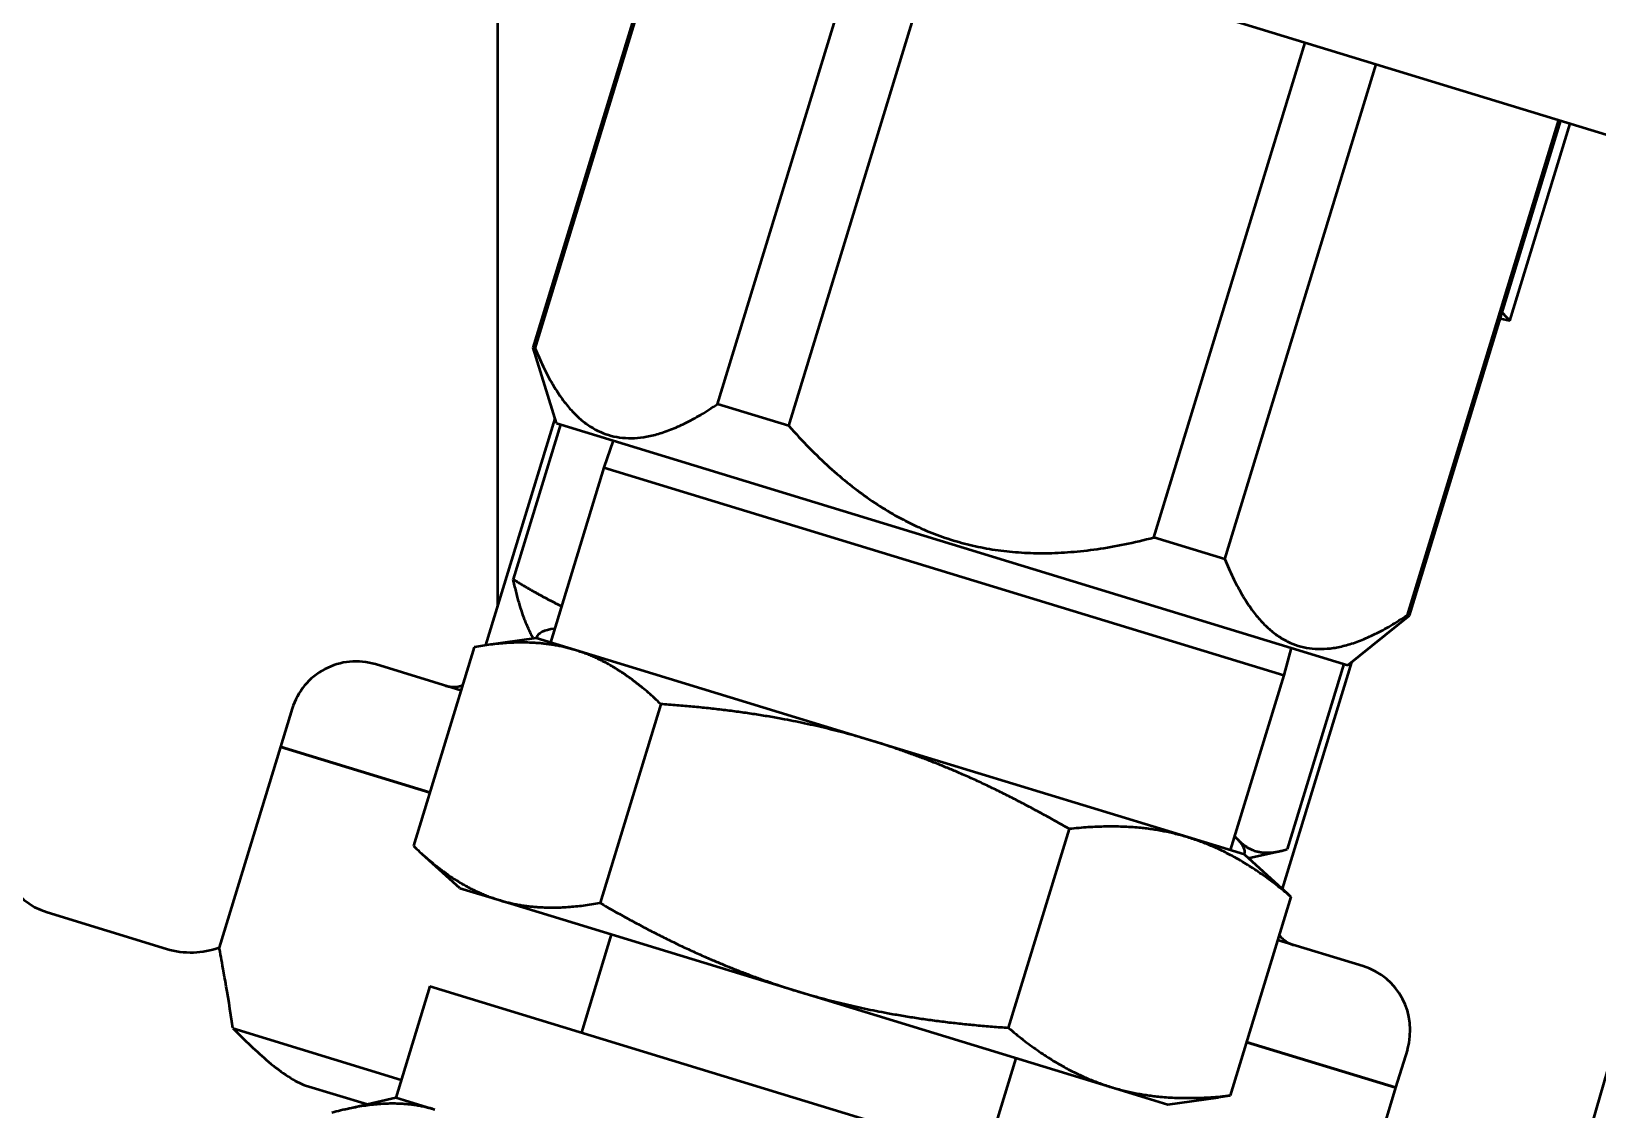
# Model space of a CAD drawing. Header units: inches. Extents: x 11 to 1621, y 11 to 1332.
# Drawn here: x 1195.731 to 1197.582, y 372.862 to 374.137 of the extents above; entities that cross this region are included whole.
import ezdxf

# ---------------------------------------------------------------- set-up
doc = ezdxf.new("R2010")
doc.units = ezdxf.units.IN
doc.header["$LTSCALE"] = 48
doc.header["$MEASUREMENT"] = 0
doc.layers.add('Visible (ANSI)', color=7, linetype='Continuous', lineweight=50)

msp = doc.modelspace()

# ---------------------------------------------------------------- linework, layer by layer
at = {"layer": 'Visible (ANSI)'}
for p, q in [((1196.281653, 374.530593), (1196.281653, 373.456379)), ((1196.39917, 374.379391), (1197.641614, 373.999538)), ((1196.323824, 373.762635), (1196.502707, 374.347737)), ((1196.326104, 373.761938), (1196.504988, 374.347039)), ((1196.541771, 373.696002), (1196.720654, 374.281104)), ((1196.625842, 373.670299), (1196.804726, 374.2554)), ((1197.057175, 373.538427), (1197.236058, 374.123529)), ((1197.141246, 373.512724), (1197.32013, 374.097825)), ((1197.356913, 373.446788), (1197.535796, 374.03189)), ((1197.359193, 373.446091), (1197.538077, 374.031192)), ((1197.478073, 373.794677), (1197.549331, 374.027752)), ((1197.468713, 373.804314), (1197.478073, 373.794677)), ((1197.478073, 373.794677), (1197.466395, 373.796732)), ((1196.326104, 373.761938), (1196.323824, 373.762635)), ((1196.351333, 373.67356), (1196.323824, 373.762635)), ((1196.625842, 373.670299), (1196.541771, 373.696002)), ((1196.267792, 373.411041), (1196.349684, 373.678898)), ((1196.356133, 373.672092), (1196.300199, 373.489138)), ((1196.351333, 373.67356), (1197.286577, 373.387627)), ((1196.41831, 373.653082), (1196.407454, 373.621162)), ((1196.407454, 373.621162), (1196.344214, 373.414313)), ((1196.407454, 373.621162), (1197.21075, 373.37557)), ((1197.141246, 373.512724), (1197.057175, 373.538427)), ((1197.359193, 373.446091), (1197.356913, 373.446788)), ((1197.286577, 373.387627), (1197.359193, 373.446091)), ((1196.327479, 373.41943), (1196.268272, 373.411109)), ((1196.32363, 373.420075), (1196.323251, 373.418835)), ((1196.327479, 373.41943), (1196.327782, 373.420422)), ((1196.373587, 373.405333), (1196.327479, 373.41943)), ((1196.254124, 373.408854), (1196.182294, 373.17391)), ((1196.725078, 373.297871), (1196.373587, 373.405333)), ((1197.219599, 373.408104), (1197.21075, 373.37557)), ((1196.238463, 373.357631), (1196.137402, 373.388528)), ((1197.21075, 373.37557), (1197.14751, 373.168721)), ((1197.290929, 373.39113), (1197.209037, 373.123273)), ((1197.281776, 373.389094), (1197.214786, 373.169978)), ((1196.039081, 373.33625), (1196.025268, 373.29107)), ((1196.474595, 373.341449), (1196.402766, 373.106505)), ((1196.025268, 373.29107), (1195.952751, 373.053877)), ((1196.201629, 373.237152), (1196.025268, 373.29107)), ((1196.025268, 373.29107), (1196.201629, 373.237152)), ((1197.097353, 373.184055), (1196.725078, 373.297871)), ((1196.957106, 373.193931), (1196.885277, 372.958986)), ((1197.164245, 373.163604), (1197.097353, 373.184055)), ((1196.237194, 373.124123), (1196.192763, 373.164129)), ((1197.164245, 373.163604), (1197.164549, 373.164597)), ((1197.164245, 373.163604), (1197.208677, 373.123598)), ((1197.168699, 373.159594), (1197.205777, 373.167565)), ((1196.237194, 373.124123), (1196.283302, 373.110026)), ((1197.219146, 373.113817), (1197.147316, 372.878873)), ((1195.749334, 373.095483), (1195.890636, 373.052283)), ((1196.283302, 373.110026), (1196.634794, 373.002564)), ((1196.381066, 372.953399), (1196.416501, 373.069303)), ((1197.304546, 373.031697), (1197.203485, 373.062594)), ((1196.201759, 373.008218), (1196.161411, 372.876248)), ((1196.201759, 373.008218), (1197.038525, 372.752393)), ((1196.634794, 373.002564), (1197.007069, 372.888748)), ((1195.969004, 372.958336), (1196.167916, 372.897523)), ((1197.343011, 372.888196), (1197.166651, 372.942115)), ((1197.166651, 372.942115), (1197.343011, 372.888196)), ((1197.356824, 372.933376), (1197.343011, 372.888196)), ((1196.859218, 372.807213), (1196.894654, 372.923117)), ((1196.054893, 372.890908), (1196.128042, 372.868544)), ((1196.161411, 372.876248), (1196.100446, 372.862173)), ((1196.20752, 372.862152), (1196.161411, 372.876248)), ((1197.007069, 372.888748), (1197.073961, 372.868297)), ((1197.073961, 372.868297), (1197.133167, 372.876618)), ((1197.343011, 372.888196), (1197.24517, 372.568173))]:
    msp.add_line(p, q, dxfattribs=at)
for centre, radius, start, end in [((1247.196979, 358.380235), 50.625, 150.3890484, 174.5628914), ((1247.196979, 358.380235), 50.62647, 150.4164762, 174.5630497), ((1247.196979, 358.380235), 51.6875, 160.5924941, 174.6749842), ((1196.114381, 373.313229), 0.07874, 73, 163), ((1195.772356, 373.170783), 0.07874, 163, 253), ((1197.281525, 372.956397), 0.07874, 343, 73)]:
    msp.add_arc(centre, radius, start, end, dxfattribs=at)
for major_axis, start_param, end_param in [((-0.418383, 0.127913), 5.9993912, 6.28318531), ((0.418383, -0.127913), 0.23277934, 0.28379411), ((0.418383, -0.127913), 0, 0.23277934)]:
    msp.add_ellipse((1196.746165, 373.292509), major_axis=major_axis, ratio=0.13052619, start_param=start_param, end_param=end_param, dxfattribs=at)
for points, weights in [([(1196.326104, 373.761938), (1196.393461, 373.596576), (1196.541771, 373.696002)], [1.42761602676, 1.57037762945, 1.42761602676]), ([(1196.625842, 373.670299), (1196.801032, 373.471969), (1197.057175, 373.538427)], [1.42761602676, 1.57037762945, 1.42761602676]), ([(1197.141246, 373.512724), (1197.208603, 373.347362), (1197.356913, 373.446788)], [1.42761602676, 1.57037762945, 1.42761602676]), ([(1196.300199, 373.489138), (1196.329346, 373.470834), (1196.357362, 373.457317)], [1, 1.01249442017, 1.01676272229]), ([(1196.324272, 373.418979), (1196.310242, 373.442582), (1196.300199, 373.489138)], [1.01473874323, 1.02794621817, 1]), ([(1196.373587, 373.405333), (1196.322426, 373.420974), (1196.254124, 373.408854)], [1, 1.0379548493, 1]), ([(1196.474595, 373.341449), (1196.424747, 373.389691), (1196.373587, 373.405333)], [1, 1.0379548493, 1]), ([(1196.725078, 373.297871), (1196.613111, 373.332103), (1196.474595, 373.341449)], [1, 1.0379548493, 1]), ([(1196.957106, 373.193931), (1196.837045, 373.263639), (1196.725078, 373.297871)], [1, 1.0379548493, 1]), ([(1197.097353, 373.184055), (1197.036547, 373.202646), (1196.957106, 373.193931)], [1, 1.0379548493, 1]), ([(1196.182294, 373.17391), (1196.232142, 373.125667), (1196.283302, 373.110026)], [1, 1.0379548493, 1]), ([(1197.219146, 373.113817), (1197.15816, 373.165465), (1197.097353, 373.184055)], [1, 1.0379548493, 1]), ([(1197.152699, 373.185694), (1197.154851, 373.182976), (1197.157116, 373.180644)], [1.00694401431, 1.00386573586, 1]), ([(1197.157116, 373.180644), (1197.178624, 373.1585), (1197.214786, 373.169978)], [1, 1.0379548493, 1]), ([(1197.208677, 373.123598), (1197.213882, 373.118911), (1197.219146, 373.113817)], [1.00696041845, 1.00387603962, 1]), ([(1196.283302, 373.110026), (1196.334463, 373.094385), (1196.402766, 373.106505)], [1, 1.0379548493, 1]), ([(1196.402766, 373.106505), (1196.522827, 373.036796), (1196.634794, 373.002564)], [1, 1.0379548493, 1]), ([(1196.634794, 373.002564), (1196.746761, 372.968332), (1196.885277, 372.958986)], [1, 1.0379548493, 1]), ([(1196.885277, 372.958986), (1196.946262, 372.907339), (1197.007069, 372.888748)], [1, 1.0379548493, 1]), ([(1197.007069, 372.888748), (1197.067875, 372.870158), (1197.147316, 372.878873)], [1, 1.0379548493, 1]), ([(1197.147316, 372.878873), (1197.140104, 372.877593), (1197.133167, 372.876618)], [1, 1.00387603962, 1.00696041845]), ([(1196.20752, 372.862152), (1196.156359, 372.877793), (1196.085859, 372.858486)], [1, 1.0379548493, 1])]:
    msp.add_rational_spline(points, weights, degree=2, dxfattribs=at)
for points, knots in [([(1196.220232, 373.363205), (1196.220282, 373.363189), (1196.220333, 373.363174), (1196.222458, 373.362536), (1196.224591, 373.362129), (1196.228907, 373.361759), (1196.231078, 373.361797), (1196.23566, 373.362352), (1196.238047, 373.362929), (1196.240342, 373.363775)], [-0.2546377436, -0.2546377436, -0.2546377436, -0.2546377436, -0.2542257649, -0.2542257649, -0.2373551318, -0.2373551318, -0.2205103312, -0.2205103312, -0.2015091466, -0.2015091466, -0.2015091466, -0.2015091466]), ([(1197.205364, 373.068739), (1197.206881, 373.066631), (1197.208653, 373.064719), (1197.213851, 373.060342), (1197.217567, 373.058311), (1197.221615, 373.057051), (1197.221666, 373.057036), (1197.221716, 373.05702)], [-0.0527853193, -0.0527853193, -0.0527853193, -0.0527853193, -0.0326144276, -0.0326144276, 0, 0, 0.0004119246, 0.0004119246, 0.0004119246, 0.0004119246]), ([(1195.890636, 373.052283), (1195.9008, 373.049189), (1195.911609, 373.047745), (1195.932582, 373.04837), (1195.943011, 373.050357), (1195.952751, 373.053877)], [0, 0, 0, 0, 0.080960965, 0.080960965, 0.159881224, 0.159881224, 0.159881224, 0.159881224]), ([(1195.969004, 372.958336), (1195.965841, 372.979798), (1195.96269, 372.998627), (1195.957629, 373.027649), (1195.955642, 373.038465), (1195.953308, 373.050954), (1195.952756, 373.05387), (1195.952754, 373.053874)], [0.000001, 0.000001, 0.000001, 0.000001, 0.25176983, 0.25176983, 0.482531752, 0.482531752, 0.673093682, 0.673093682, 0.673093682, 0.673093682]), ([(1195.969004, 372.958336), (1195.982884, 372.944176), (1195.996929, 372.930657), (1196.02656, 372.905756), (1196.042431, 372.894718), (1196.054893, 372.890908)], [-0.344592757, -0.344592757, -0.344592757, -0.344592757, -0.181405675, -0.181405675, 0, 0, 0, 0])]:
    msp.add_open_spline(points, degree=3, knots=knots, dxfattribs=at)
msp.add_open_spline([(1195.890636, 373.052283), (1195.890636, 373.052283), (1195.890636, 373.052283), (1195.890636, 373.052283)], degree=3, dxfattribs=at)

doc.saveas('drawing.dxf')
